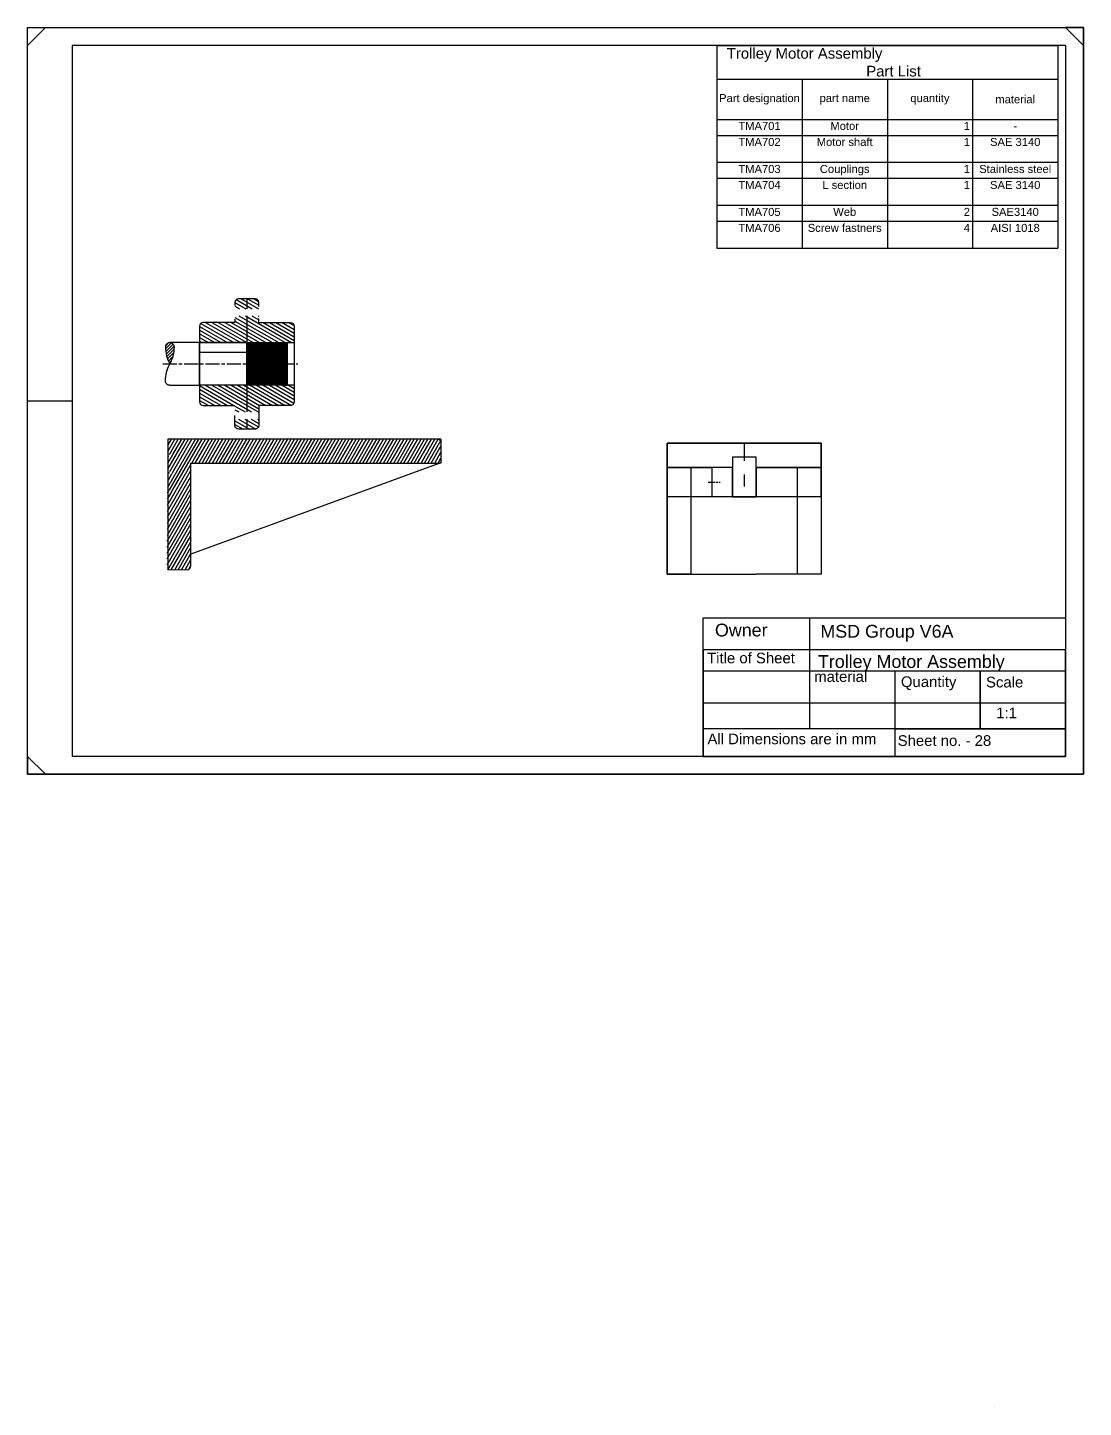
# Model space of a CAD drawing. Header units: millimetres. Extents: x -15074 to 21675, y -7568 to 6574.
# Drawn here: x 9643 to 10534, y 1324 to 2488 of the extents above; entities that cross this region are included whole.
import ezdxf

# ---------------------------------------------------------------- set-up
doc = ezdxf.new("R2010")
doc.units = ezdxf.units.MM
doc.linetypes.add('AM_ISO08W050', pattern=[18, 12, -1.5, 3, -1.5])
doc.linetypes.add('AM_ISO08W050x2', pattern=[9, 6, -0.75, 1.5, -0.75])
for name, color, linetype, lineweight in [('AM_4', 92, 'Continuous', 25), ('AM_7', 142, 'AM_ISO08W050', 25), ('AM_8', 1, 'Continuous', 25)]:
    doc.layers.add(name, color=color, linetype=linetype, lineweight=lineweight)
doc.styles.get("Standard").update_dxf_attribs({"font": 'arial.ttf'})

# ---------------------------------------------------------------- blocks, each defined once
blk = doc.blocks.new('*U281', base_point=(9717.2, 2303.2))
at = {"layer": 'AM_4'}
blk.add_lwpolyline([(9717.2, 2285.2, -0.414214), (9713.6, 2288.8, -0.123106), (9717.2, 2303.2)], format="xyb", dxfattribs=at)
blk = doc.blocks.new('*U282', base_point=(9717.2, 2303.2))
at = {"layer": 'AM_8'}
h = blk.add_hatch(dxfattribs=at)
h.set_pattern_fill('_U', color=256, scale=1.8, angle=45, style=0, pattern_type=0)
h.set_pattern_definition([(45, (0, 0), (-1.2727922, 1.2727922), [])])
edge = h.paths.add_edge_path(flags=0)
edge.add_arc((9717.2, 2317.6), 3.6, 90, 180)
edge.add_arc((9744.2, 2317.6), 30.6, 180, 208.0725)
edge.add_arc((9690.2, 2317.6), 30.6, 331.9275, 360)
edge.add_arc((9717.2, 2317.6), 3.6, 0, 90)
at = {"layer": 'AM_4'}
for points in [[(9717.2, 2321.2, 0.414214), (9713.6, 2317.6, 0.123106), (9717.2, 2303.2)], [(9717.2, 2321.2, -0.414214), (9720.8, 2317.6, -0.123106), (9717.2, 2303.2)]]:
    blk.add_lwpolyline(points, format="xyb", dxfattribs=at)
blk = doc.blocks.new('*T284')
at = {"color": 0, "linetype": 'ByBlock', "lineweight": -2, "transparency": 16777216}
for p, q in [((0, 0), (287.7, 0)), ((0, 0), (0, -171.2)), ((287.7, 0), (287.7, -171.2)), ((0, -28.6), (287.7, -28.6)), ((71.9, -28.6), (71.9, -171.2)), ((143.9, -28.6), (143.9, -171.2)), ((215.8, -28.6), (215.8, -171.2)), ((0, -62.4), (287.7, -62.4)), ((0, -75.9), (287.7, -75.9)), ((0, -98.6), (287.7, -98.6)), ((0, -112.1), (287.7, -112.1)), ((0, -134.9), (287.7, -134.9)), ((0, -148.4), (287.7, -148.4)), ((0, -171.2), (287.7, -171.2))]:
    blk.add_line(p, q, dxfattribs=at)
at = {"color": 0, "transparency": 16777216}
for s, insert, char_height, width, attachment_point in [(' Trolley Motor Assembly                                              Part List', (143.9, -14.3), 9, 283.244, 5), ('Part designation', (36, -45.5), 6.75, 67.436, 5), ('part name', (107.9, -45.5), 6.75, 67.436, 5), ('quantity', (179.8, -45.5), 6.75, 67.436, 5), ('material', (251.8, -45.5), 6.75, 67.436, 5), ('TMA701', (36, -64.6), 6.75, 67.436, 2), ('Motor', (107.9, -64.6), 6.75, 67.436, 2), ('1', (213.6, -64.6), 6.75, 67.436, 3), ('-', (251.8, -64.6), 6.75, 67.436, 2), ('TMA702', (36, -78.1), 6.75, 67.436, 2), ('Motor shaft', (107.9, -78.1), 6.75, 67.436, 2), ('1', (213.6, -78.1), 6.75, 67.436, 3), ('SAE 3140', (251.8, -78.1), 6.75, 67.436, 2), ('TMA703', (36, -100.9), 6.75, 67.436, 2), ('Couplings', (107.9, -100.9), 6.75, 67.436, 2), ('1', (213.6, -100.9), 6.75, 67.436, 3), ('Stainless steel', (251.8, -100.9), 6.75, 67.436, 2), ('TMA704', (36, -114.4), 6.75, 67.436, 2), ('L section', (107.9, -114.4), 6.75, 67.436, 2), ('1', (213.6, -114.4), 6.75, 67.436, 3), ('SAE 3140', (251.8, -114.4), 6.75, 67.436, 2), ('TMA705', (36, -137.1), 6.75, 67.436, 2), ('Web', (107.9, -137.1), 6.75, 67.436, 2), ('2', (213.6, -137.1), 6.75, 67.436, 3), ('SAE3140', (251.8, -137.1), 6.75, 67.436, 2), ('TMA706', (36, -150.6), 6.75, 67.436, 2), ('Screw fastners', (107.9, -150.6), 6.75, 67.436, 2), ('4', (213.6, -150.6), 6.75, 67.436, 3), ('AISI 1018', (251.8, -150.6), 6.75, 67.436, 2)]:
    blk.add_mtext(s, dxfattribs=dict(at, insert=insert, char_height=char_height, width=width, attachment_point=attachment_point))

msp = doc.modelspace()

# ---------------------------------------------------------------- hatches: boundary and pattern name
h = msp.add_hatch()
h.set_pattern_fill('_U', color=256, scale=2.7, angle=150, style=0, pattern_type=0)
h.set_pattern_definition([(150, (-237.706, -3778.7538), (-1.35, -2.3382686), [])])
h.paths.add_polyline_path([(9828.462, 2245.014), (9818.462, 2245.014), (9818.462, 2242.239), (9818.462, 2239.514), (9791.592, 2239.514, 0.41421356), (9788.592, 2236.514), (9788.592, 2222.514), (9828.462, 2222.514)])
h.paths.add_polyline_path([(9865.332, 2239.514), (9838.462, 2239.514), (9838.462, 2243.014), (9838.462, 2245.014), (9830.462, 2245.014), (9829.462, 2245.014), (9828.462, 2245.014), (9828.462, 2222.514), (9868.332, 2222.514), (9868.332, 2236.514, 0.41421356)])
h.paths.add_polyline_path([(9835.462, 2259.514), (9828.462, 2259.514), (9828.462, 2251.014), (9829.462, 2251.014), (9830.462, 2251.014), (9838.462, 2251.014), (9838.462, 2253.014), (9838.462, 2256.514, 0.41421356)])
h.paths.add_polyline_path([(9828.462, 2259.514), (9821.462, 2259.514, 0.41421356), (9818.462, 2256.514), (9818.462, 2253.789), (9818.462, 2251.014), (9828.462, 2251.014)])
h.paths.add_polyline_path([(9828.462, 2186.514), (9788.592, 2186.514), (9788.592, 2172.514, 0.41421356), (9791.592, 2169.514), (9818.462, 2169.514), (9818.462, 2164.014), (9828.462, 2164.014)])
h.paths.add_polyline_path([(9868.332, 2186.514), (9828.462, 2186.514), (9828.462, 2164.014), (9829.462, 2164.014), (9830.462, 2164.014), (9838.462, 2164.014), (9838.462, 2166.014), (9838.462, 2169.514), (9865.332, 2169.514, 0.41421356), (9868.332, 2172.514)])
h.paths.add_polyline_path([(9838.462, 2158.014), (9830.462, 2158.014), (9829.462, 2158.014), (9828.462, 2158.014), (9828.462, 2149.514), (9835.462, 2149.514, 0.41421356), (9838.462, 2152.514)])
h.paths.add_polyline_path([(9828.462, 2158.014), (9818.462, 2158.014), (9818.462, 2155.239), (9818.462, 2152.514, 0.41421356), (9821.462, 2149.514), (9828.462, 2149.514)])
h = msp.add_hatch()
h.set_pattern_fill('_U', color=256, scale=2.5, angle=60, style=0, pattern_type=0)
h.set_pattern_definition([(60, (-237.706, -3778.7538), (-2.1650635, 1.25), [])])
h.paths.add_polyline_path([(9761.697, 2141.143), (9761.697, 2128.377), (9761.698, 2128.23), (9766.803, 2128.225), (9761.704, 2127.217), (9761.691, 2114.217), (9766.789, 2113.21), (9761.697, 2113.215), (9761.697, 2112.17), (9766.788, 2112.165), (9761.704, 2111.157), (9761.691, 2098.157), (9766.774, 2097.15), (9761.697, 2097.155), (9761.697, 2096.134), (9761.515, 2096.086), (9761.252, 2030.984), (9781.252, 2030.984), (9781.252, 2120.984), (9794.262, 2120.984), (9800.963, 2120.984), (9959.211, 2120.984), (9991.252, 2120.984), (9992.273, 2120.959), (9992.273, 2141.143), (9911.697, 2141.143)])
at = {"layer": 'AM_8', "true_color": 0xffffff}
h = msp.add_hatch(dxfattribs=at)
h.set_pattern_fill('_U', scale=0.01, angle=45, style=0, pattern_type=0)
h.set_pattern_definition([(45, (46.205015, -98.638718), (-0.007071067812, 0.007071067812), [])])
h.paths.add_polyline_path([(9839.479, 2210.101), (9862.462, 2210.032), (9862.462, 2222.514), (9828.462, 2222.514), (9828.462, 2214.517), (9828.462, 2186.514), (9862.462, 2186.514), (9862.462, 2197.382), (9862.441, 2197.382), (9862.479, 2210.032)])

# ---------------------------------------------------------------- linework, layer by layer
for p, q in [((9643.438, 2473.327), (9658.438, 2488.327)), ((10534.438, 2473.327), (10519.438, 2488.327)), ((9680.938, 2473.327), (9680.938, 2458.327)), ((10519.438, 2473.327), (10519.438, 2458.327)), ((9828.462, 2259.514), (9828.462, 2251.014)), ((9828.462, 2245.014), (9828.462, 2164.014)), ((9643.438, 2173.327), (9680.938, 2173.327)), ((9828.462, 2158.014), (9828.462, 2149.514)), ((9911.697, 2141.143), (9761.697, 2141.143)), ((9761.697, 2141.143), (9761.697, 2031.143)), ((9892.274, 2141.443), (9911.697, 2141.384)), ((9911.697, 2141.384), (9989.282, 2141.152)), ((9992.273, 2141.143), (9911.697, 2141.143)), ((9992.273, 2141.143), (9992.273, 2120.959)), ((10248.263, 2137.647), (10248.263, 2122.847)), ((9781.252, 2033.984), (9781.252, 2120.984)), ((9781.252, 2120.984), (9959.211, 2120.984)), ((9991.252, 2120.984), (9781.252, 2043.937)), ((9959.211, 2120.984), (9991.252, 2120.984)), ((9992.273, 2120.959), (9991.252, 2120.984)), ((10203.263, 2117.074), (10220.763, 2117.074)), ((10220.763, 2117.074), (10220.763, 2092.647)), ((10220.763, 2117.074), (10220.763, 2110.074)), ((10248.263, 2111.3), (10248.263, 2101.074)), ((9761.697, 2031.143), (9778.252, 2030.984)), ((10375.438, 1896.727), (10375.438, 1873.327)), ((9643.438, 1873.327), (9658.438, 1858.327))]:
    msp.add_line(p, q)
for points in [[(9643.438, 2488.327), (10534.438, 2488.327), (10534.438, 1858.327), (9643.438, 1858.327)], [(9828.462, 2222.514), (9788.592, 2222.514), (9788.592, 2214.517), (9828.462, 2214.517)], [(9828.462, 2222.514), (9862.462, 2222.514), (9862.462, 2186.514), (9828.462, 2186.514)], [(9828.462, 2222.514), (9862.462, 2222.514), (9862.462, 2186.514), (9828.462, 2186.514)], [(9828.462, 2208.514), (9862.462, 2208.514), (9862.462, 2200.514), (9828.462, 2200.514)], [(10313.263, 2137.647), (10183.263, 2137.647), (10183.263, 2092.647), (10313.263, 2092.647)], [(10183.263, 2117.074), (10203.263, 2117.074), (10203.263, 2027.1), (10183.263, 2027.1)], [(10293.263, 2117.074), (10313.263, 2117.074), (10313.263, 2027.1), (10293.263, 2027.1)], [(10213.438, 1990.327), (10519.438, 1990.327), (10519.438, 1873.327), (10213.438, 1873.327)], [(10213.438, 1873.327), (10519.438, 1873.327), (10519.438, 1963.327), (10213.438, 1963.327)], [(10213.438, 1873.327), (10519.438, 1873.327), (10519.438, 1945.327), (10213.438, 1945.327)], [(10447.438, 1945.327), (10375.438, 1945.327), (10375.438, 1896.727), (10447.438, 1896.727)], [(10519.438, 1945.327), (10447.438, 1945.327), (10447.438, 1896.727), (10519.438, 1896.727)], [(10213.438, 1873.327), (10519.438, 1873.327), (10519.438, 1918.327), (10213.438, 1918.327)], [(10213.438, 1873.327), (10519.438, 1873.327), (10519.438, 1896.727), (10213.438, 1896.727)], [(10459.683, 1324.214), (10459.683, 1324.214)], [(10459.683, 1324.214), (10459.683, 1324.214)]]:
    msp.add_lwpolyline(points, close=True)
for points in [[(9680.938, 1858.327), (9643.438, 1858.327), (9643.438, 2488.327), (9680.938, 2488.327)], [(9643.438, 2473.327), (9643.438, 2488.327), (10534.438, 2488.327), (10534.438, 2473.327)], [(10519.438, 1858.327), (10534.438, 1858.327), (10534.438, 2488.327), (10519.438, 2488.327)], [(9680.938, 2473.327), (9680.938, 1873.327)], [(10519.438, 2473.327), (9680.938, 2473.327)], [(10519.438, 2473.327), (10519.438, 1873.327)], [(9818.462, 2242.239), (9818.462, 2239.514)], [(9838.462, 2239.514), (9838.462, 2243.014)], [(9763.417, 2186.514), (9788.592, 2186.514), (9788.592, 2222.514), (9763.417, 2222.514)], [(9788.462, 2222.514), (9868.462, 2222.514), (9868.462, 2186.514), (9788.462, 2186.514)], [(9838.462, 2169.514), (9838.462, 2161.143)], [(10238.263, 2117.074), (10183.263, 2117.074), (10183.263, 2137.647), (10313.263, 2137.647), (10313.263, 2117.074), (10258.263, 2117.074)], [(10258.263, 2092.3), (10258.263, 2125.847), (10238.263, 2125.847), (10238.263, 2092.3)], [(10238.263, 2092.3), (10238.263, 2117.074), (10183.263, 2117.074), (10183.263, 2027.1), (10238.263, 2027.1)], [(10258.263, 2117.074), (10258.263, 2092.3), (10238.263, 2092.3), (10238.263, 2117.074)], [(10258.263, 2092.3), (10258.263, 2117.074), (10313.263, 2117.074), (10313.263, 2027.1), (10258.263, 2027.1)], [(9781.252, 2056.047), (9781.261, 2056.016), (9781.354, 2056.041)], [(10238.263, 2027.1), (10258.263, 2027.1)], [(10303.438, 1896.727), (10303.438, 1990.327), (10519.438, 1990.327), (10519.438, 1873.327), (10303.438, 1873.327)], [(9643.438, 1873.327), (9643.438, 1858.327), (10534.438, 1858.327), (10534.438, 1873.327)], [(10519.438, 1873.327), (9680.938, 1873.327)]]:
    msp.add_lwpolyline(points)
for points in [[(9838.462, 2253.014), (9838.462, 2256.514, 0.41421356), (9835.462, 2259.514), (9821.462, 2259.514, 0.41421356), (9818.462, 2256.514), (9818.462, 2253.789)], [(9818.462, 2239.514), (9791.592, 2239.514, 0.41421356), (9788.592, 2236.514), (9788.592, 2172.514, 0.41421356), (9791.592, 2169.514), (9818.462, 2169.514)], [(9838.462, 2239.514), (9865.332, 2239.514, -0.41421356), (9868.332, 2236.514), (9868.332, 2172.514, -0.41421356), (9865.332, 2169.514), (9838.462, 2169.514)], [(9838.462, 2161.143), (9838.462, 2152.514, -0.41421356), (9835.462, 2149.514), (9821.462, 2149.514, -0.41421356), (9818.462, 2152.514), (9818.462, 2161.143)]]:
    msp.add_lwpolyline(points, format="xyb")
for centre, start, end in [((9989.273, 2138.152), 0, 89.828533), ((9778.252, 2033.984), 270, 0)]:
    msp.add_arc(centre, 3, start, end)
at = {"layer": 'AM_7'}
for p, q in [((9757.462, 2204.514), (9862.462, 2204.532)), ((9838.462, 2204.514), (9871.462, 2204.514))]:
    msp.add_line(p, q, dxfattribs=at)
at = {"layer": 'AM_7', "linetype": 'AM_ISO08W050x2'}
msp.add_line((10217.763, 2104.86), (10227.96, 2104.86), dxfattribs=at)

# ---------------------------------------------------------------- block references
for name, p in [('*T284', (10225.088, 2473.327)), ('*U282', (9763.417, 2204.514)), ('*U281', (9763.417, 2204.514))]:
    msp.add_blockref(name, p)

# ---------------------------------------------------------------- texts
at = {"attachment_point": 1}
for s, width, heights, insert, char_height in [(' Owner', 75.92647, [0], (10219.276, 1985.449), 10.8), ('MSD Group V6A', 169.10896, [0], (10312.458, 1984.414), 10.8), ('Title of Sheet', 82.13864, [0], (10216.86, 1960.966), 9), ('Trolley Motor Assembly', 171.17968, [0], (10310.387, 1958.897), 10.8), ('material', 68.15644, [0], (10307.281, 1945.327), 9), ('Quantity', 60.39605, [0], (10380.447, 1940.966), 9), ('Scale', 62.12165, [0], (10452.232, 1940.621), 9), ('\\pxi-3,l4,t4;1:1', 61.42069, [0], (10451.842, 1914.686), 9), ('All Dimensions are in mm', 173.76882, [0], (10217.205, 1892.689), 9), ('Sheet no. - 28', 130.8006, [3.259], (10377.686, 1891.31), 9)]:
    msp.add_mtext_dynamic_manual_height_columns(s, width=width, gutter_width=22.5, heights=heights, dxfattribs=dict(at, insert=insert, char_height=char_height))

doc.saveas('drawing.dxf')
